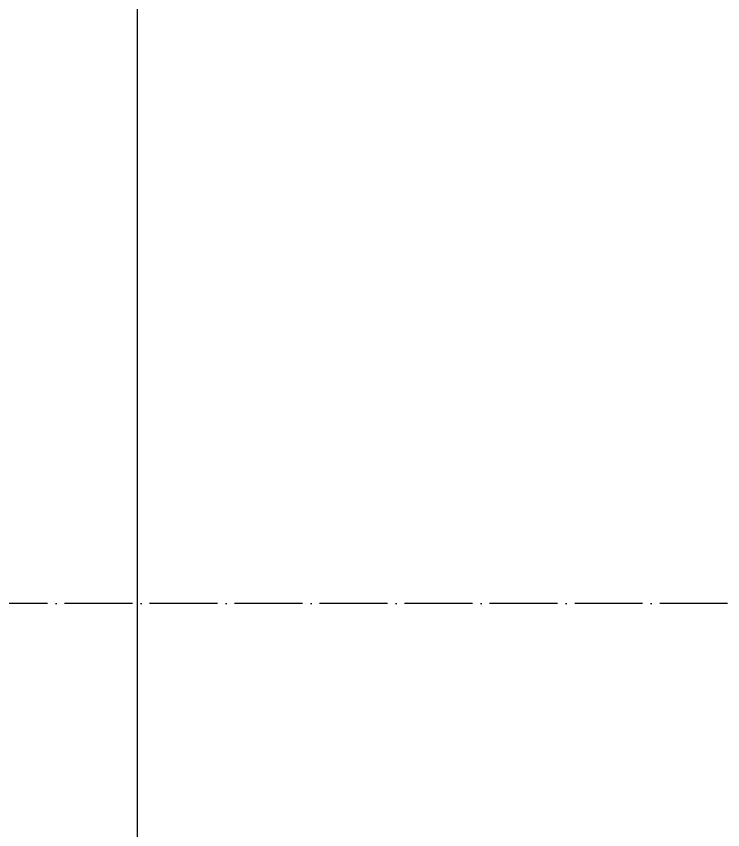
# Model space of a CAD drawing. Header units: millimetres. Extents: x -60946 to 138510, y -262288 to 24501.
# Drawn here: x 48222.1 to 48430.7, y -195290.3 to -195050.1 of the extents above; entities that cross this region are included whole.
import ezdxf

# ---------------------------------------------------------------- set-up
doc = ezdxf.new("R2010")
doc.units = ezdxf.units.MM
doc.linetypes.add('ADSK_Линия сетки', pattern=[25, 20, -2.5, 0, -2.5])
doc.layers.add('Оси', color=7, linetype='Continuous', lineweight=9)
doc.layers.add('Размеры', color=7, linetype='Continuous', lineweight=9)
doc.styles.add('GOST Common_3', font='', dxfattribs={"width": 0.9, "height": 200})
doc.styles.get('GOST Common_3').set_extended_font_data('GOST Common')
doc.dimstyles.new('ADSK_Основной_2_0_2', dxfattribs={"dimscale": 304.8, "dimtxt": 201.142999, "dimasz": 0.463911, "dimexe": 0.328084, "dimexo": 0.328084, "dimgap": 0.164042, "dimtad": 1, "dimdec": 3, "dimrnd": 0.001, "dimdsep": 46, "dimtxsty": 'GOST Common_3', "dimblk1": 'OBLIQUE', "dimblk2": 'OBLIQUE', "dimsah": 1, "dimcen": 0.09, "dimdle": 0.328084, "dimazin": 2, "dimtfac": 1, "dimtdec": 4, "dimtix": 1, "dimtmove": 0, "dimatfit": 3, "dimfxl": 1, "dimtvp": 1, "dimtolj": 1, "dimtzin": 0, "dimlwd": 20, "dimlwe": 20, "dimarcsym": 2})

# ---------------------------------------------------------------- blocks, each defined once
blk = doc.blocks.new('_Oblique')
at = {"color": 0, "linetype": 'ByBlock', "lineweight": -2}
blk.add_line((-0.5, -0.5), (0.5, 0.5), dxfattribs=at)
blk = doc.blocks.new('*D6252')
at = {"layer": 'Defpoints', "color": 0, "transparency": 16777216}
for p in [(48257.86, -194623.49), (48584.36, -194623.49), (48157.87, -195898.49)]:
    blk.add_point(p, dxfattribs=at)
at = {"layer": 'Размеры', "color": 0, "lineweight": 20, "transparency": 16777216}
for p, q in [((48257.86, -195998.49), (48257.86, -194523.49)), ((48484.36, -194623.49), (48157.86, -194623.49)), ((48257.87, -195898.49), (48357.86, -195898.49))]:
    blk.add_line(p, q, dxfattribs=at)
at = {"layer": 'Размеры', "color": 0, "lineweight": 20, "transparency": 16777216, "xscale": 141.4, "yscale": 141.4, "zscale": 141.4}
for p, rotation in [((48257.86, -194623.49), 90), ((48257.86, -195898.49), 270)]:
    blk.add_blockref('_Oblique', p, dxfattribs=dict(at, rotation=rotation))
at = {"layer": 'Размеры', "color": 0, "lineweight": 9, "transparency": 16777216, "insert": (48107.86, -195260.99), "char_height": 200, "width": 560.473, "attachment_point": 5, "rotation": 90, "style": 'GOST Common_3'}
blk.add_mtext('\\A1;1275', dxfattribs=at)

msp = doc.modelspace()

# ---------------------------------------------------------------- linework, layer by layer
at = {"layer": 'Оси', "linetype": 'ADSK_Линия сетки', "lineweight": 5}
msp.add_line((62563.3938, -195223.4914), (-25230.7352, -195223.4914), dxfattribs=at)

# ---------------------------------------------------------------- dimensions: what is measured, and where the dimension line sits
at = {"layer": 'Размеры', "lineweight": 9}
dim = msp.add_linear_dim(base=(48257.8575, -194623.4914), p1=(48157.8726, -195898.4914), p2=(48584.3615, -194623.4914), angle=90, dimstyle='ADSK_Основной_2_0_2', override={"dimpost": '<>', "dimfxl": 1344.439573}, dxfattribs=at)
dim.commit()
dim.dimension.update_dxf_attribs({"geometry": '*D6252', "text_midpoint": (48107.8575, -195260.9914)})

doc.saveas('drawing.dxf')
